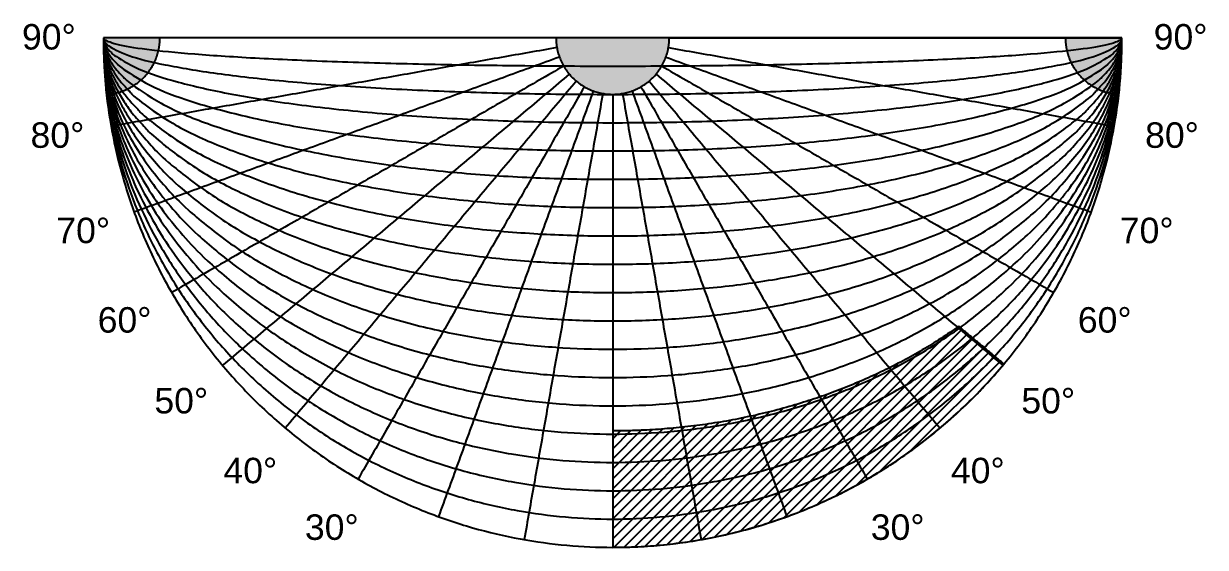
# Model space of a CAD drawing. Header units: metres. Extents: x -136 to 1605, y -2105 to 333.
# Drawn here: x 495.9 to 704.7, y -1590 to -1497.5 of the extents above; entities that cross this region are included whole.
import ezdxf

# ---------------------------------------------------------------- set-up
doc = ezdxf.new("R2010")
doc.units = ezdxf.units.M
doc.layers.add('118', color=7, linetype='Continuous', true_color=0x000000)
doc.styles.add('Meters Architectural', font='arial.ttf')

msp = doc.modelspace()

# ---------------------------------------------------------------- hatches: boundary and pattern name
at = {"layer": '118', "true_color": 0xffffff}
for points in [[(520, -1500), (510, -1500), (510.03, -1502.46), (510.14, -1504.95), (510.31, -1507.46), (510.56, -1509.98), (510.77, -1509.97), (510.99, -1509.95), (511.21, -1509.93), (511.43, -1509.9), (511.66, -1509.86), (511.88, -1509.82), (512.1, -1509.78), (512.33, -1509.73), (512.55, -1509.67), (512.77, -1509.61), (513, -1509.54), (513.22, -1509.47), (513.45, -1509.39), (513.67, -1509.3), (513.89, -1509.21), (514.11, -1509.12), (514.33, -1509.01), (514.55, -1508.91), (514.76, -1508.79), (514.97, -1508.68), (515.18, -1508.55), (515.39, -1508.42), (515.6, -1508.29), (515.8, -1508.15), (516, -1508), (516.2, -1507.85), (516.39, -1507.69), (516.58, -1507.53), (516.76, -1507.36), (516.95, -1507.19), (517.12, -1507.02), (517.3, -1506.84), (517.46, -1506.66), (517.63, -1506.47), (517.78, -1506.28), (517.94, -1506.08), (518.09, -1505.88), (518.23, -1505.68), (518.37, -1505.48), (518.5, -1505.27), (518.62, -1505.06), (518.75, -1504.85), (518.86, -1504.63), (518.97, -1504.42), (519.08, -1504.2), (519.17, -1503.98), (519.27, -1503.76), (519.35, -1503.54), (519.43, -1503.31), (519.51, -1503.09), (519.58, -1502.87), (519.64, -1502.64), (519.7, -1502.42), (519.76, -1502.19), (519.8, -1501.97), (519.85, -1501.75), (519.88, -1501.52), (519.91, -1501.3), (519.94, -1501.08), (519.96, -1500.86), (519.98, -1500.64), (519.99, -1500.43), (520, -1500.21)], [(610, -1500), (590, -1500), (590, -1500.22), (590.01, -1500.45), (590.02, -1500.67), (590.04, -1500.9), (590.06, -1501.13), (590.09, -1501.36), (590.13, -1501.59), (590.17, -1501.82), (590.21, -1502.05), (590.26, -1502.29), (590.32, -1502.52), (590.39, -1502.75), (590.46, -1502.98), (590.53, -1503.22), (590.61, -1503.45), (590.7, -1503.68), (590.8, -1503.91), (590.9, -1504.14), (591, -1504.37), (591.12, -1504.59), (591.24, -1504.82), (591.36, -1505.04), (591.49, -1505.26), (591.63, -1505.47), (591.77, -1505.68), (591.92, -1505.89), (592.08, -1506.1), (592.24, -1506.3), (592.4, -1506.5), (592.57, -1506.7), (592.75, -1506.89), (592.93, -1507.07), (593.11, -1507.25), (593.3, -1507.43), (593.5, -1507.6), (593.7, -1507.76), (593.9, -1507.92), (594.11, -1508.08), (594.32, -1508.23), (594.53, -1508.37), (594.74, -1508.51), (594.96, -1508.64), (595.18, -1508.76), (595.41, -1508.88), (595.63, -1509), (595.86, -1509.1), (596.09, -1509.2), (596.32, -1509.3), (596.55, -1509.39), (596.78, -1509.47), (597.02, -1509.54), (597.25, -1509.61), (597.48, -1509.68), (597.71, -1509.74), (597.95, -1509.79), (598.18, -1509.83), (598.41, -1509.87), (598.64, -1509.91), (598.87, -1509.94), (599.1, -1509.96), (599.33, -1509.98), (599.55, -1509.99), (599.78, -1510), (600, -1510), (600.22, -1510), (600.45, -1509.99), (600.67, -1509.98), (600.9, -1509.96), (601.13, -1509.94), (601.36, -1509.91), (601.59, -1509.87), (601.82, -1509.83), (602.05, -1509.79), (602.29, -1509.74), (602.52, -1509.68), (602.75, -1509.61), (602.98, -1509.54), (603.22, -1509.47), (603.45, -1509.39), (603.68, -1509.3), (603.91, -1509.2), (604.14, -1509.1), (604.37, -1509), (604.59, -1508.88), (604.82, -1508.76), (605.04, -1508.64), (605.26, -1508.51), (605.47, -1508.37), (605.68, -1508.23), (605.89, -1508.08), (606.1, -1507.92), (606.3, -1507.76), (606.5, -1507.6), (606.7, -1507.43), (606.89, -1507.25), (607.07, -1507.07), (607.25, -1506.89), (607.43, -1506.7), (607.6, -1506.5), (607.76, -1506.3), (607.92, -1506.1), (608.08, -1505.89), (608.23, -1505.68), (608.37, -1505.47), (608.51, -1505.26), (608.64, -1505.04), (608.76, -1504.82), (608.88, -1504.59), (609, -1504.37), (609.1, -1504.14), (609.2, -1503.91), (609.3, -1503.68), (609.39, -1503.45), (609.47, -1503.22), (609.54, -1502.98), (609.61, -1502.75), (609.68, -1502.52), (609.74, -1502.29), (609.79, -1502.05), (609.83, -1501.82), (609.87, -1501.59), (609.91, -1501.36), (609.94, -1501.13), (609.96, -1500.9), (609.98, -1500.67), (609.99, -1500.45), (610, -1500.22)], [(689.44, -1509.98), (689.69, -1507.46), (689.86, -1504.95), (689.97, -1502.46), (690, -1500), (680, -1500), (680, -1500.21), (680.01, -1500.43), (680.02, -1500.64), (680.04, -1500.86), (680.06, -1501.08), (680.09, -1501.3), (680.12, -1501.52), (680.15, -1501.75), (680.2, -1501.97), (680.24, -1502.19), (680.3, -1502.42), (680.36, -1502.64), (680.42, -1502.87), (680.49, -1503.09), (680.57, -1503.31), (680.65, -1503.54), (680.73, -1503.76), (680.83, -1503.98), (680.92, -1504.2), (681.03, -1504.42), (681.14, -1504.63), (681.25, -1504.85), (681.38, -1505.06), (681.5, -1505.27), (681.63, -1505.48), (681.77, -1505.68), (681.91, -1505.88), (682.06, -1506.08), (682.22, -1506.28), (682.37, -1506.47), (682.54, -1506.66), (682.7, -1506.84), (682.88, -1507.02), (683.05, -1507.19), (683.24, -1507.36), (683.42, -1507.53), (683.61, -1507.69), (683.8, -1507.85), (684, -1508), (684.2, -1508.15), (684.4, -1508.29), (684.61, -1508.42), (684.82, -1508.55), (685.03, -1508.68), (685.24, -1508.79), (685.45, -1508.91), (685.67, -1509.01), (685.89, -1509.12), (686.11, -1509.21), (686.33, -1509.3), (686.55, -1509.39), (686.78, -1509.47), (687, -1509.54), (687.23, -1509.61), (687.45, -1509.67), (687.67, -1509.73), (687.9, -1509.78), (688.12, -1509.82), (688.34, -1509.86), (688.57, -1509.9), (688.79, -1509.93), (689.01, -1509.95), (689.23, -1509.97)]]:
    msp.add_hatch(color=7, dxfattribs=at).paths.add_polyline_path(points, flags=0)
at = {"layer": '118', "true_color": 0xd671f5}
h = msp.add_hatch(dxfattribs=at)
h.set_pattern_fill('Hatch1', color=201, scale=10, angle=45, style=0, pattern_type=2)
h.set_pattern_definition([(45, (1e-13, -2e-13), (-0.8838835, 0.8838835), [])])
h.paths.add_polyline_path([(669.14, -1557.62), (661.15, -1550.96), (659.5, -1552.1), (657.82, -1553.22), (656.1, -1554.3), (654.35, -1555.35), (652.58, -1556.36), (650.77, -1557.34), (648.94, -1558.28), (647.08, -1559.18), (645.2, -1560.05), (643.31, -1560.88), (641.39, -1561.67), (639.45, -1562.42), (637.5, -1563.13), (635.54, -1563.8), (633.57, -1564.43), (631.58, -1565.03), (629.59, -1565.58), (627.6, -1566.1), (625.6, -1566.58), (623.59, -1567.02), (621.59, -1567.42), (619.59, -1567.78), (617.59, -1568.1), (615.6, -1568.39), (611.64, -1568.86), (607.71, -1569.19), (603.82, -1569.38), (600, -1569.44), (600, -1590), (602.22, -1589.97), (604.46, -1589.89), (606.71, -1589.75), (608.99, -1589.55), (611.28, -1589.29), (613.58, -1588.97), (615.89, -1588.59), (618.21, -1588.14), (620.54, -1587.63), (622.86, -1587.05), (625.19, -1586.4), (627.52, -1585.69), (629.84, -1584.91), (632.16, -1584.06), (634.46, -1583.14), (636.75, -1582.15), (639.02, -1581.1), (641.28, -1579.98), (643.51, -1578.78), (645.71, -1577.53), (647.89, -1576.2), (650.04, -1574.81), (652.15, -1573.35), (654.22, -1571.83), (656.25, -1570.25), (658.24, -1568.61), (660.19, -1566.91), (662.08, -1565.16), (663.93, -1563.35), (665.72, -1561.49), (667.46, -1559.58)], flags=0)

# ---------------------------------------------------------------- linework, layer by layer
at = {"layer": '118'}
msp.add_line((690, -1500), (510, -1500), dxfattribs=at)
for points, knots in [([(510, -1500), (510, -1505), (600, -1505), (690, -1505), (690, -1500)], [0, 0, 0, 1.570796, 1.570796, 3.141593, 3.141593, 3.141593]), ([(510, -1500), (510, -1590), (600, -1590), (690, -1590), (690, -1500)], [0, 0, 0, 141.371669, 141.371669, 282.743339, 282.743339, 282.743339]), ([(510, -1500), (510, -1585), (600, -1585), (690, -1585), (690, -1500)], [0, 0, 0, 1.570796, 1.570796, 3.141593, 3.141593, 3.141593]), ([(510, -1500), (510, -1580), (600, -1580), (690, -1580), (690, -1500)], [0, 0, 0, 1.570796, 1.570796, 3.141593, 3.141593, 3.141593]), ([(510, -1500), (510, -1575), (600, -1575), (690, -1575), (690, -1500)], [0, 0, 0, 1.570796, 1.570796, 3.141593, 3.141593, 3.141593]), ([(510, -1500), (510, -1570), (600, -1570), (690, -1570), (690, -1500)], [0, 0, 0, 1.570796, 1.570796, 3.141593, 3.141593, 3.141593]), ([(510, -1500), (510, -1565), (600, -1565), (690, -1565), (690, -1500)], [0, 0, 0, 1.570796, 1.570796, 3.141593, 3.141593, 3.141593]), ([(510, -1500), (510, -1560), (600, -1560), (690, -1560), (690, -1500)], [0, 0, 0, 1.570796, 1.570796, 3.141593, 3.141593, 3.141593]), ([(510, -1500), (510, -1555), (600, -1555), (690, -1555), (690, -1500)], [0, 0, 0, 1.570796, 1.570796, 3.141593, 3.141593, 3.141593]), ([(510, -1500), (510, -1550), (600, -1550), (690, -1550), (690, -1500)], [0, 0, 0, 1.570796, 1.570796, 3.141593, 3.141593, 3.141593]), ([(510, -1500), (510, -1545), (600, -1545), (690, -1545), (690, -1500)], [0, 0, 0, 1.570796, 1.570796, 3.141593, 3.141593, 3.141593]), ([(510, -1500), (510, -1540), (600, -1540), (690, -1540), (690, -1500)], [0, 0, 0, 1.570796, 1.570796, 3.141593, 3.141593, 3.141593]), ([(510, -1500), (510, -1535), (600, -1535), (690, -1535), (690, -1500)], [0, 0, 0, 1.570796, 1.570796, 3.141593, 3.141593, 3.141593]), ([(510, -1500), (510, -1530), (600, -1530), (690, -1530), (690, -1500)], [0, 0, 0, 1.570796, 1.570796, 3.141593, 3.141593, 3.141593]), ([(510, -1500), (510, -1525), (600, -1525), (690, -1525), (690, -1500)], [0, 0, 0, 1.570796, 1.570796, 3.141593, 3.141593, 3.141593]), ([(510, -1500), (510, -1520), (600, -1520), (690, -1520), (690, -1500)], [0, 0, 0, 1.570796, 1.570796, 3.141593, 3.141593, 3.141593]), ([(510, -1500), (510, -1515), (600, -1515), (690, -1515), (690, -1500)], [0, 0, 0, 1.570796, 1.570796, 3.141593, 3.141593, 3.141593]), ([(510, -1500), (510, -1510), (600, -1510), (690, -1510), (690, -1500)], [0, 0, 0, 1.570796, 1.570796, 3.141593, 3.141593, 3.141593]), ([(590, -1500), (590, -1510), (600, -1510), (610, -1510), (610, -1500)], [150, 150, 150, 165.707963, 165.707963, 181.415927, 181.415927, 181.415927]), ([(590, -1500), (590, -1510), (600, -1510), (610, -1510), (610, -1500)], [0, 0, 0, 15.707963, 15.707963, 31.415927, 31.415927, 31.415927])]:
    msp.add_rational_spline(points, [1, 0.707106781187, 1, 0.707106781187, 1], degree=2, knots=knots, dxfattribs=at)
for points in [[(590, -1500), (550, -1500), (510, -1500)], [(520, -1500), (515, -1500), (510, -1500)], [(610, -1500), (600, -1500), (590, -1500)], [(610, -1500), (650, -1500), (690, -1500)], [(690, -1500), (685, -1500), (680, -1500)], [(590.15, -1501.74), (550.76, -1508.68), (511.37, -1515.63)], [(590.6, -1503.42), (553.02, -1517.1), (515.43, -1530.78)], [(609.4, -1503.42), (646.98, -1517.1), (684.57, -1530.78)], [(609.85, -1501.74), (649.24, -1508.68), (688.63, -1515.63)], [(591.34, -1505), (556.7, -1525), (522.06, -1545)], [(608.66, -1505), (643.3, -1525), (677.94, -1545)], [(592.34, -1506.43), (561.7, -1532.14), (531.06, -1557.85)], [(593.57, -1507.66), (567.86, -1538.3), (542.15, -1568.94)], [(606.43, -1507.66), (632.14, -1538.3), (657.85, -1568.94)], [(607.66, -1506.43), (638.3, -1532.14), (668.94, -1557.85)], [(595, -1508.66), (575, -1543.3), (555, -1577.94)], [(596.58, -1509.4), (582.9, -1546.98), (569.22, -1584.57)], [(598.26, -1509.85), (591.32, -1549.24), (584.37, -1588.63)], [(601.74, -1509.85), (608.68, -1549.24), (615.63, -1588.63)], [(603.42, -1509.4), (617.1, -1546.98), (630.78, -1584.57)], [(605, -1508.66), (625, -1543.3), (645, -1577.94)], [(600, -1510), (600, -1550), (600, -1590)], [(669.14, -1557.62), (665.14, -1554.29), (661.15, -1550.96)], [(600, -1569.44), (600, -1579.72), (600, -1590)]]:
    msp.add_open_spline(points, degree=2, dxfattribs=at)
for points, weights in [([(510, -1500), (510, -1505.01), (510.56, -1509.98)], [1, 0.977471759572, 0.958409093518]), ([(510.56, -1509.98), (520, -1509.46), (520, -1500)], [0.958409093518, 0.704013490884, 0.97985076756]), ([(680, -1500), (680, -1509.46), (689.44, -1509.98)], [1, 0.718490523447, 0.978117408536]), ([(689.44, -1509.98), (690, -1505.01), (690, -1500)], [0.958409093518, 0.977471759572, 1]), ([(661.15, -1550.96), (635.27, -1569.44), (600, -1569.44)], [1, 1.00759100745, 1.17114000223]), ([(600, -1590), (642.15, -1590), (669.14, -1557.62)], [1.17114000223, 0.98084831346, 1.00168738139])]:
    msp.add_rational_spline(points, weights, degree=2, dxfattribs=at)

# ---------------------------------------------------------------- texts
at = {"layer": '118', "char_height": 4.5, "width": 27.0978, "attachment_point": 1, "style": 'Meters Architectural'}
for s, insert in [('90°', (495.61, -1497.58)), ('90°', (695.61, -1497.58)), ('80°', (497.13, -1514.94)), ('80°', (694.09, -1514.94)), ('70°', (501.68, -1531.78)), ('70°', (689.62, -1531.78)), ('60°', (508.99, -1547.58)), ('60°', (682.2, -1547.58)), ('50°', (519.01, -1561.85)), ('50°', (672.22, -1561.85)), ('40°', (531.21, -1574.18)), ('40°', (659.77, -1574.18)), ('30°', (545.61, -1584.18)), ('30°', (645.61, -1584.18))]:
    msp.add_mtext(s, dxfattribs=dict(at, insert=insert))

doc.saveas('drawing.dxf')
